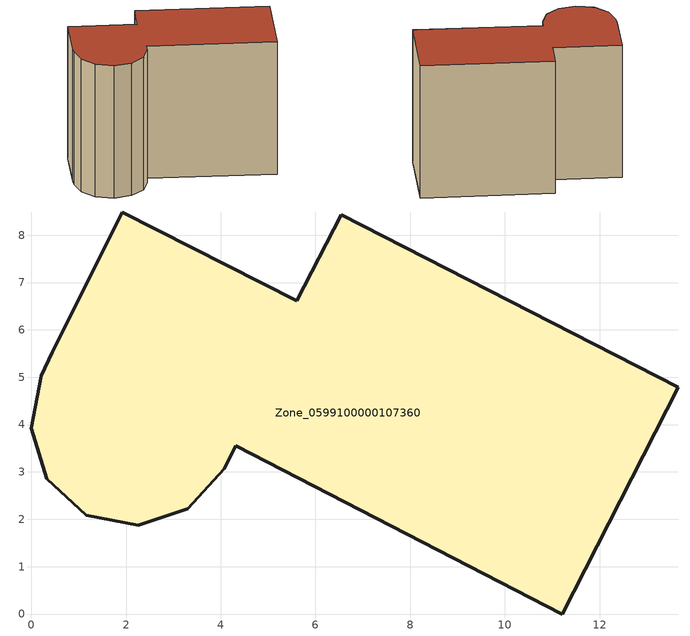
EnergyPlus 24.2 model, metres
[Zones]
Zone_0599100000107360
 floor ground (C_G): 1.16,2.09 0.33,2.86 0,3.92 0.21,5.03 0.44,5.53 1.92,8.49 5.61,6.62 6.54,8.43 13.66,4.79 11.21,0 4.32,3.55 4.07,3.07 3.3,2.22 2.26,1.87 z4.03
 wall outside (C_F): 5.61,6.62 1.92,8.49 0.44,5.53 0.21,5.03 0,3.92 0.33,2.86 1.16,2.09 2.26,1.87 3.3,2.22 4.07,3.07 4.32,3.55 11.21,0 13.66,4.79 6.54,8.43 5.61,6.62 z4.03:12.53
 roof outside (C_R): 13.66,4.79 6.54,8.43 5.61,6.62 1.92,8.49 0.44,5.53 0.21,5.03 0,3.92 0.33,2.86 1.16,2.09 2.26,1.87 3.3,2.22 4.07,3.07 4.32,3.55 11.21,0 z12.53
[BUILDING]
Pand.0599100000107360: North Axis=0; Terrain=City; Loads Convergence Tolerance Value=0.04; Temperature Convergence Tolerance Value=0.4; Solar Distribution=FullExterior; Maximum Number of Warmup Days=25; Minimum Number of Warmup Days=1
[Site:Location]
Rotterdam.The.Hague.AP_ZH_NLD Design_Conditions: Latitude=51.96; Longitude=4.45; Time Zone=1; Elevation=-4.5
[SITE:GROUNDTEMPERATURE:BUILDINGSURFACE]
18, 18, 18, 18, 18, 18, 18, 18, 18, 18, 18, 18
[MATERIAL] Thermal Absorptance=0.9; Solar Absorptance=0.7; Visible Absorptance=0.7
Name | Roughness | Thickness | Conductivity | Density | Specific Heat
G.TI.1992-2005 | MediumSmooth | 0.15 | 0.06 | 540 | 1210
F.TI.1992-2005 | Rough | 0.3 | 0.12 | 1920 | 840
R.TI.1992-2005 | MediumRough | 0.2 | 0.08 | 1500 | 1000
[CONSTRUCTION]
C_G: G.TI.1992-2005
C_F: F.TI.1992-2005
C_R: R.TI.1992-2005
[ZONE]
Zone_0599100000107360: Type=1; Multiplier=1; Ceiling Height=Autocalculate; Volume=Autocalculate; Floor Area=autocalculate; Part of Total Floor Area=Yes
[ZONEINFILTRATION:DESIGNFLOWRATE]
Infil_Zone_0599100000107360: Zone or ZoneList or Space or SpaceList=Zone_0599100000107360; Schedule=AlwaysOn; Design Flow Rate Calculation Method=Flow/Area; Flow Rate per Floor Area=0.0015; Constant Term Coefficient=1; Temperature Term Coefficient=0; Velocity Term Coefficient=0; Velocity Squared Term Coefficient=0
[HVACTEMPLATE:ZONE:IDEALLOADSAIRSYSTEM]
Zone_0599100000107360: Maximum Heating Supply Air Temperature=50; Minimum Cooling Supply Air Temperature=13; Maximum Heating Supply Air Humidity Ratio=0.0156; Minimum Cooling Supply Air Humidity Ratio=0.0077; Heating Limit=NoLimit; Cooling Limit=NoLimit; Dehumidification Control Type=ConstantSensibleHeatRatio; Cooling Sensible Heat Ratio=0.7; Dehumidification Setpoint=60; Humidification Control Type=None; Humidification Setpoint=30; Outdoor Air Method=None; Outdoor Air Flow Rate per Person=0.00944; Outdoor Air Flow Rate per Zone Floor Area=0; Outdoor Air Flow Rate per Zone=0; Demand Controlled Ventilation Type=None; Outdoor Air Economizer Type=NoEconomizer; Heat Recovery Type=None; Sensible Heat Recovery Effectiveness=0.7; Latent Heat Recovery Effectiveness=0.65
[ZONECONTROL:THERMOSTAT]
ThermostatControl_Zone_0599100000107360: Zone or ZoneList=Zone_0599100000107360; Control Type Schedule=DualSetpointControlType; Control 1=Thermostat_Zone_0599100000107360; Temperature Difference Between Cutout And Setpoint=0
[THERMOSTATSETPOINT:DUALSETPOINT]
Thermostat_Zone_0599100000107360: Heating Setpoint Temperature Schedule=HeatingSetpoint_Zone_0599100000107360; Cooling Setpoint Temperature Schedule=CoolingSetpoint_Zone_0599100000107360
[SCHEDULE:COMPACT]
HeatingSetpoint_Zone_0599100000107360: Through: 12/31, For: AllDays, Until: 24:00, 21
CoolingSetpoint_Zone_0599100000107360: Through: 12/31, For: AllDays, Until: 24:00, 24
DualSetpointControlType: Through: 12/31, For: AllDays, Until: 24:00, 4
AlwaysOn: Through: 12/31, For: AllDays, Until: 24:00, 1
